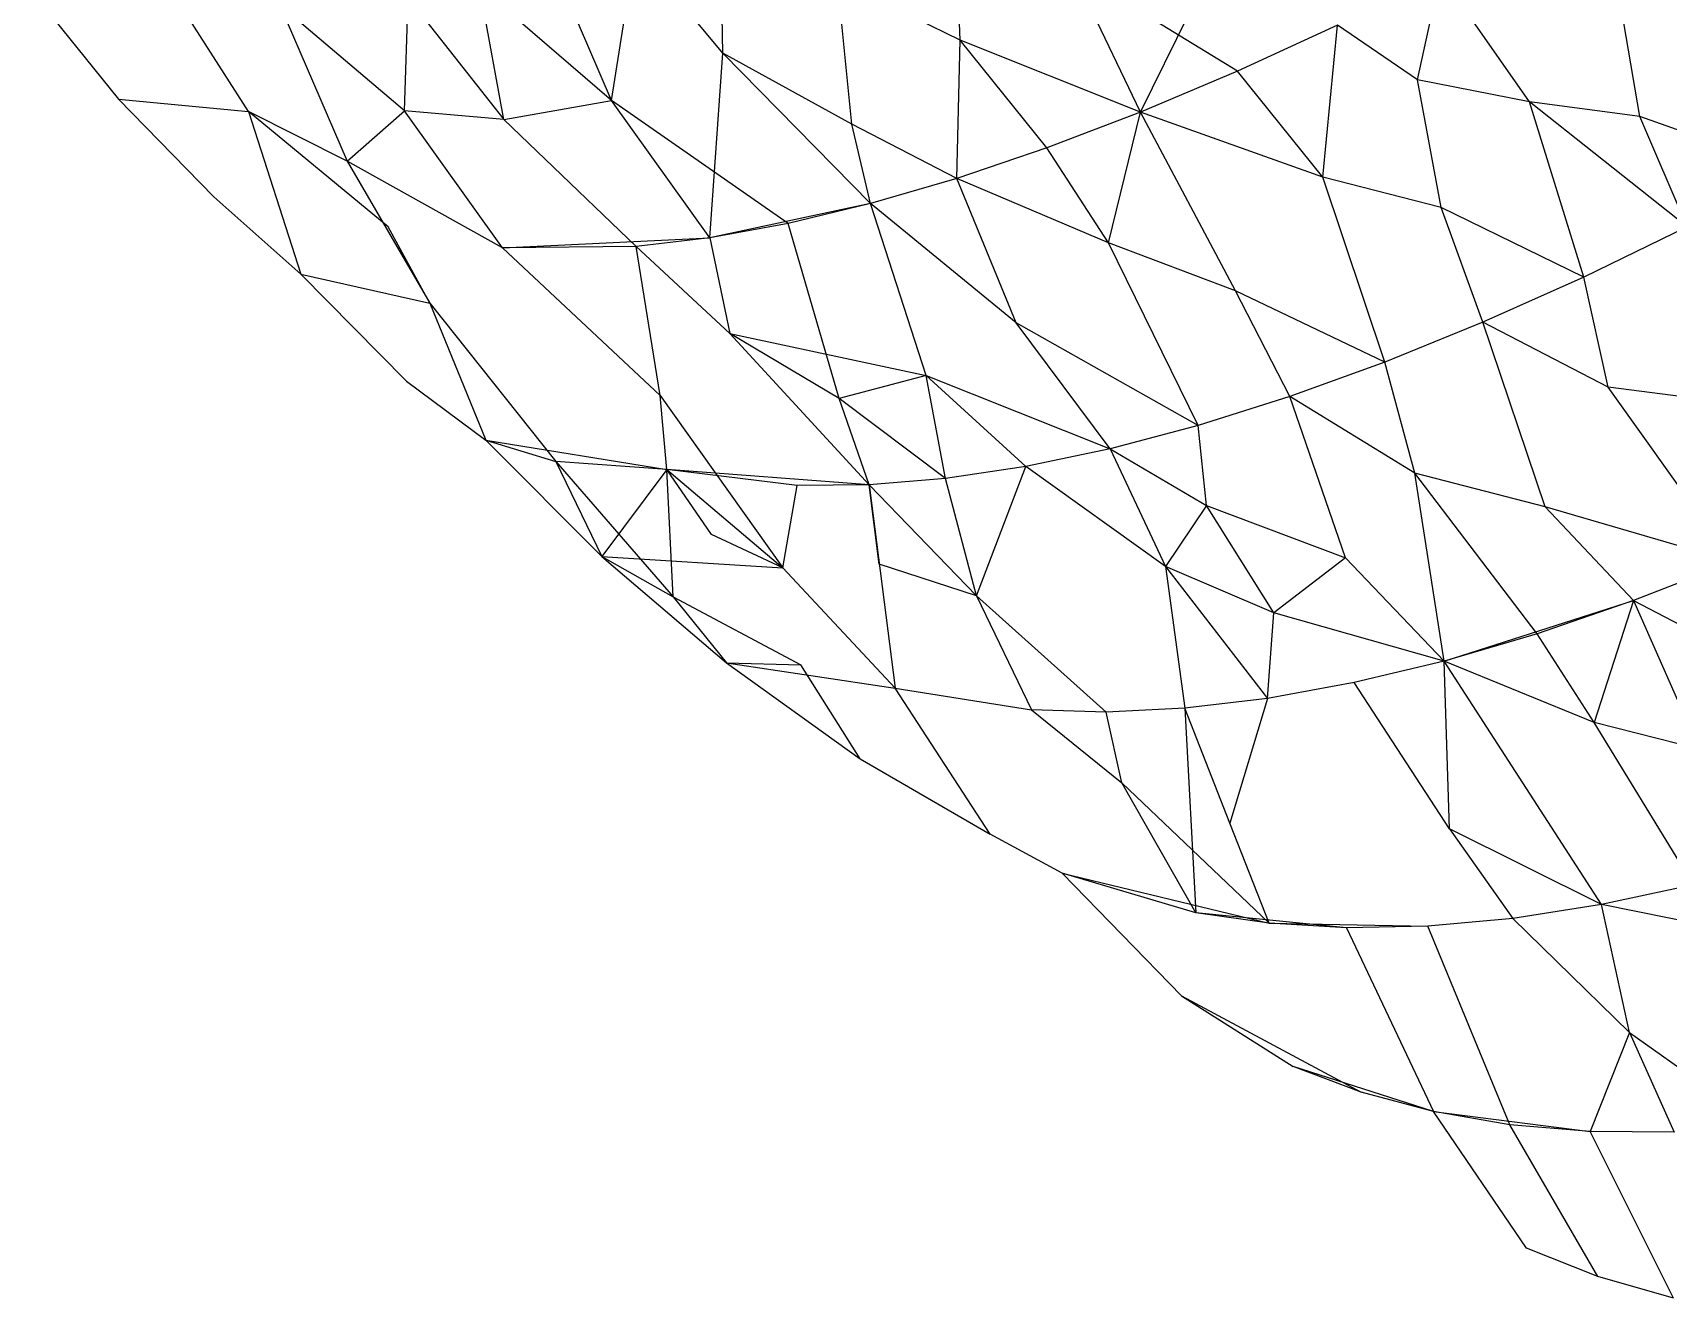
# Model space of a CAD drawing. Header units: inches. Extents: x 17 to 4615, y 5 to 3256.
# Drawn here: x 3233.155 to 3233.733, y 2579.726 to 2580.173 of the extents above; entities that cross this region are included whole.
import ezdxf

# ---------------------------------------------------------------- set-up
doc = ezdxf.new("R2010")
doc.units = ezdxf.units.IN
doc.header["$MEASUREMENT"] = 0

msp = doc.modelspace()

# ---------------------------------------------------------------- linework, layer by layer
for p, q in [((3233.39862, 2580.16577), (3233.39774, 2580.21256)), ((3233.48246, 2580.1703), (3233.48075, 2580.21307)), ((3233.35929, 2580.14904), (3233.36787, 2580.20299)), ((3233.39862, 2580.16577), (3233.36787, 2580.20299)), ((3233.35929, 2580.14904), (3233.33948, 2580.19521)), ((3233.5462, 2580.14495), (3233.52212, 2580.19506)), ((3233.58045, 2580.15942), (3233.52212, 2580.19506)), ((3233.64404, 2580.15629), (3233.65211, 2580.19369)), ((3233.68362, 2580.14854), (3233.65211, 2580.19369)), ((3233.15487, 2580.1872), (3233.18518, 2580.14946)), ((3233.23104, 2580.14512), (3233.20394, 2580.1877)), ((3233.35929, 2580.14904), (3233.31265, 2580.1893)), ((3233.32131, 2580.14229), (3233.31265, 2580.1893)), ((3233.44418, 2580.14074), (3233.43919, 2580.19159)), ((3233.48246, 2580.1703), (3233.43919, 2580.19159)), ((3233.72251, 2580.14341), (3233.71446, 2580.19054)), ((3233.28615, 2580.14537), (3233.24211, 2580.18273)), ((3233.24211, 2580.18273), (3233.26598, 2580.12766)), ((3233.28615, 2580.14537), (3233.28745, 2580.18526)), ((3233.28745, 2580.18526), (3233.32131, 2580.14229)), ((3233.5462, 2580.14495), (3233.56321, 2580.17957)), ((3233.61578, 2580.17568), (3233.58045, 2580.15942)), ((3233.61058, 2580.12199), (3233.61578, 2580.17568)), ((3233.64404, 2580.15629), (3233.61578, 2580.17568)), ((3233.48132, 2580.12152), (3233.48246, 2580.1703)), ((3233.5462, 2580.14495), (3233.48246, 2580.1703)), ((3233.51312, 2580.13231), (3233.48246, 2580.1703)), ((3233.39411, 2580.10058), (3233.39862, 2580.16577)), ((3233.44418, 2580.14074), (3233.39862, 2580.16577)), ((3233.45082, 2580.11264), (3233.39862, 2580.16577)), ((3233.58045, 2580.15942), (3233.5462, 2580.14495)), ((3233.61058, 2580.12199), (3233.58045, 2580.15942)), ((3233.6524, 2580.1112), (3233.64404, 2580.15629)), ((3233.68362, 2580.14854), (3233.64404, 2580.15629)), ((3233.18518, 2580.14946), (3233.21887, 2580.11507)), ((3233.18518, 2580.14946), (3233.23104, 2580.14512)), ((3233.32131, 2580.14229), (3233.35929, 2580.14904)), ((3233.39411, 2580.10058), (3233.35929, 2580.14904)), ((3233.42171, 2580.10565), (3233.35929, 2580.14904)), ((3233.70278, 2580.08667), (3233.68362, 2580.14854)), ((3233.72251, 2580.14341), (3233.68362, 2580.14854)), ((3233.73934, 2580.10446), (3233.68362, 2580.14854)), ((3233.28041, 2580.1044), (3233.23104, 2580.14512)), ((3233.23104, 2580.14512), (3233.2496, 2580.08771)), ((3233.26598, 2580.12766), (3233.23104, 2580.14512)), ((3233.26598, 2580.12766), (3233.28615, 2580.14537)), ((3233.32079, 2580.09704), (3233.28615, 2580.14537)), ((3233.32131, 2580.14229), (3233.28615, 2580.14537)), ((3233.36805, 2580.09746), (3233.32131, 2580.14229)), ((3233.45082, 2580.11264), (3233.44418, 2580.14074)), ((3233.48132, 2580.12152), (3233.44418, 2580.14074)), ((3233.5462, 2580.14495), (3233.51312, 2580.13231)), ((3233.53483, 2580.09872), (3233.5462, 2580.14495)), ((3233.57972, 2580.0818), (3233.5462, 2580.14495)), ((3233.61058, 2580.12199), (3233.5462, 2580.14495)), ((3233.73934, 2580.10446), (3233.72251, 2580.14341)), ((3233.77671, 2580.12407), (3233.72251, 2580.14341)), ((3233.51312, 2580.13231), (3233.48132, 2580.12152)), ((3233.53483, 2580.09872), (3233.51312, 2580.13231)), ((3233.32079, 2580.09704), (3233.26598, 2580.12766)), ((3233.26598, 2580.12766), (3233.29511, 2580.07748)), ((3233.48132, 2580.12152), (3233.45082, 2580.11264)), ((3233.50225, 2580.07054), (3233.48132, 2580.12152)), ((3233.53483, 2580.09872), (3233.48132, 2580.12152)), ((3233.63252, 2580.05667), (3233.61058, 2580.12199)), ((3233.6524, 2580.1112), (3233.61058, 2580.12199)), ((3233.21887, 2580.11507), (3233.2496, 2580.08771)), ((3233.45082, 2580.11264), (3233.39411, 2580.10058)), ((3233.45082, 2580.11264), (3233.42171, 2580.10565)), ((3233.47048, 2580.05193), (3233.45082, 2580.11264)), ((3233.50225, 2580.07054), (3233.45082, 2580.11264)), ((3233.66716, 2580.07074), (3233.6524, 2580.1112)), ((3233.70278, 2580.08667), (3233.6524, 2580.1112)), ((3233.29511, 2580.07748), (3233.28041, 2580.1044)), ((3233.32079, 2580.09704), (3233.39411, 2580.10058)), ((3233.39411, 2580.10058), (3233.36805, 2580.09746)), ((3233.42171, 2580.10565), (3233.39411, 2580.10058)), ((3233.39411, 2580.10058), (3233.40117, 2580.0668)), ((3233.43969, 2580.04376), (3233.42171, 2580.10565)), ((3233.73934, 2580.10446), (3233.70278, 2580.08667)), ((3233.36805, 2580.09746), (3233.32079, 2580.09704)), ((3233.37655, 2580.04489), (3233.32079, 2580.09704)), ((3233.40117, 2580.0668), (3233.36805, 2580.09746)), ((3233.37655, 2580.04489), (3233.36805, 2580.09746)), ((3233.5666, 2580.03431), (3233.53483, 2580.09872)), ((3233.57972, 2580.0818), (3233.53483, 2580.09872)), ((3233.2496, 2580.08771), (3233.28687, 2580.04987)), ((3233.2496, 2580.08771), (3233.29511, 2580.07748)), ((3233.70278, 2580.08667), (3233.66716, 2580.07074)), ((3233.71135, 2580.04786), (3233.70278, 2580.08667)), ((3233.29511, 2580.07748), (3233.33963, 2580.0215)), ((3233.29511, 2580.07748), (3233.31496, 2580.02906)), ((3233.59897, 2580.0445), (3233.57972, 2580.0818)), ((3233.63252, 2580.05667), (3233.57972, 2580.0818)), ((3233.43969, 2580.04376), (3233.40117, 2580.0668)), ((3233.40117, 2580.0668), (3233.45031, 2580.01334)), ((3233.40117, 2580.0668), (3233.47048, 2580.05193)), ((3233.53546, 2580.02607), (3233.50225, 2580.07054)), ((3233.5666, 2580.03431), (3233.50225, 2580.07054)), ((3233.66716, 2580.07074), (3233.63252, 2580.05667)), ((3233.68912, 2580.00558), (3233.66716, 2580.07074)), ((3233.71135, 2580.04786), (3233.66716, 2580.07074)), ((3233.63252, 2580.05667), (3233.59897, 2580.0445)), ((3233.64314, 2580.01743), (3233.63252, 2580.05667)), ((3233.28687, 2580.04987), (3233.31496, 2580.02906)), ((3233.47048, 2580.05193), (3233.43969, 2580.04376)), ((3233.47048, 2580.05193), (3233.53546, 2580.02607)), ((3233.47724, 2580.01556), (3233.47048, 2580.05193)), ((3233.50564, 2580.01982), (3233.47048, 2580.05193)), ((3233.37655, 2580.04489), (3233.41982, 2579.98403)), ((3233.3789, 2580.01876), (3233.37655, 2580.04489)), ((3233.47724, 2580.01556), (3233.43969, 2580.04376)), ((3233.45031, 2580.01334), (3233.43969, 2580.04376)), ((3233.59897, 2580.0445), (3233.5666, 2580.03431)), ((3233.61858, 2579.98753), (3233.59897, 2580.0445)), ((3233.64314, 2580.01743), (3233.59897, 2580.0445)), ((3233.75539, 2579.98613), (3233.71135, 2580.04786)), ((3233.75386, 2580.04226), (3233.71135, 2580.04786)), ((3233.5666, 2580.03431), (3233.53546, 2580.02607)), ((3233.56953, 2580.006), (3233.5666, 2580.03431)), ((3233.31496, 2580.02906), (3233.3559, 2579.98796)), ((3233.31496, 2580.02906), (3233.33963, 2580.0215)), ((3233.31496, 2580.02906), (3233.3789, 2580.01876)), ((3233.53546, 2580.02607), (3233.50564, 2580.01982)), ((3233.53546, 2580.02607), (3233.56953, 2580.006)), ((3233.53546, 2580.02607), (3233.55501, 2579.98449)), ((3233.33963, 2580.0215), (3233.38115, 2579.97371)), ((3233.3789, 2580.01876), (3233.33963, 2580.0215)), ((3233.33963, 2580.0215), (3233.3559, 2579.98796)), ((3233.50564, 2580.01982), (3233.47724, 2580.01556)), ((3233.4882, 2579.9741), (3233.50564, 2580.01982)), ((3233.55501, 2579.98449), (3233.50564, 2580.01982)), ((3233.3789, 2580.01876), (3233.3559, 2579.98796)), ((3233.3789, 2580.01876), (3233.41982, 2579.98403)), ((3233.42489, 2580.01312), (3233.3789, 2580.01876)), ((3233.39468, 2579.99577), (3233.3789, 2580.01876)), ((3233.38115, 2579.97371), (3233.3789, 2580.01876)), ((3233.45031, 2580.01334), (3233.3789, 2580.01876)), ((3233.47724, 2580.01556), (3233.45031, 2580.01334)), ((3233.4882, 2579.9741), (3233.47724, 2580.01556)), ((3233.65339, 2579.95108), (3233.64314, 2580.01743)), ((3233.68912, 2580.00558), (3233.64314, 2580.01743)), ((3233.68634, 2579.96074), (3233.64314, 2580.01743)), ((3233.41982, 2579.98403), (3233.42489, 2580.01312)), ((3233.45031, 2580.01334), (3233.42489, 2580.01312)), ((3233.4882, 2579.9741), (3233.45031, 2580.01334)), ((3233.45031, 2580.01334), (3233.4595, 2579.94148)), ((3233.45389, 2579.98531), (3233.45031, 2580.01334)), ((3233.56953, 2580.006), (3233.55501, 2579.98449)), ((3233.56953, 2580.006), (3233.61858, 2579.98753)), ((3233.59323, 2579.96808), (3233.56953, 2580.006)), ((3233.72037, 2579.97244), (3233.68912, 2580.00558)), ((3233.75539, 2579.98613), (3233.68912, 2580.00558)), ((3233.41982, 2579.98403), (3233.39468, 2579.99577)), ((3233.3559, 2579.98796), (3233.39996, 2579.95046)), ((3233.3559, 2579.98796), (3233.41982, 2579.98403)), ((3233.3559, 2579.98796), (3233.38115, 2579.97371)), ((3233.4882, 2579.9741), (3233.45389, 2579.98531)), ((3233.61858, 2579.98753), (3233.59323, 2579.96808)), ((3233.61858, 2579.98753), (3233.65339, 2579.95108)), ((3233.75539, 2579.98613), (3233.72037, 2579.97244)), ((3233.41982, 2579.98403), (3233.4595, 2579.94148)), ((3233.59323, 2579.96808), (3233.55501, 2579.98449)), ((3233.55501, 2579.98449), (3233.59107, 2579.9379)), ((3233.55501, 2579.98449), (3233.56185, 2579.93444)), ((3233.38115, 2579.97371), (3233.42625, 2579.94979)), ((3233.38115, 2579.97371), (3233.39996, 2579.95046)), ((3233.53403, 2579.93306), (3233.4882, 2579.9741)), ((3233.4882, 2579.9741), (3233.50764, 2579.93379)), ((3233.59107, 2579.9379), (3233.59323, 2579.96808)), ((3233.65339, 2579.95108), (3233.59323, 2579.96808)), ((3233.65339, 2579.95108), (3233.72037, 2579.97244)), ((3233.72037, 2579.97244), (3233.68634, 2579.96074)), ((3233.72037, 2579.97244), (3233.70639, 2579.92938)), ((3233.72037, 2579.97244), (3233.76241, 2579.95044)), ((3233.72037, 2579.97244), (3233.74348, 2579.92)), ((3233.68634, 2579.96074), (3233.65339, 2579.95108)), ((3233.70639, 2579.92938), (3233.68634, 2579.96074)), ((3233.39996, 2579.95046), (3233.44713, 2579.91652)), ((3233.39996, 2579.95046), (3233.4595, 2579.94148)), ((3233.39996, 2579.95046), (3233.42625, 2579.94979)), ((3233.65339, 2579.95108), (3233.62162, 2579.94346)), ((3233.70639, 2579.92938), (3233.65339, 2579.95108)), ((3233.65533, 2579.89186), (3233.65339, 2579.95108)), ((3233.70906, 2579.86504), (3233.65339, 2579.95108)), ((3233.44713, 2579.91652), (3233.42625, 2579.94979)), ((3233.4931, 2579.88994), (3233.4595, 2579.94148)), ((3233.4595, 2579.94148), (3233.50764, 2579.93379)), ((3233.62162, 2579.94346), (3233.59107, 2579.9379)), ((3233.65533, 2579.89186), (3233.62162, 2579.94346)), ((3233.53403, 2579.93306), (3233.50764, 2579.93379)), ((3233.50764, 2579.93379), (3233.53958, 2579.9081)), ((3233.56185, 2579.93444), (3233.53403, 2579.93306)), ((3233.53958, 2579.9081), (3233.53403, 2579.93306)), ((3233.59107, 2579.9379), (3233.56185, 2579.93444)), ((3233.57776, 2579.89384), (3233.56185, 2579.93444)), ((3233.56185, 2579.93444), (3233.56571, 2579.86219)), ((3233.59107, 2579.9379), (3233.57776, 2579.89384)), ((3233.74348, 2579.92), (3233.70639, 2579.92938)), ((3233.7415, 2579.87206), (3233.70639, 2579.92938)), ((3233.44713, 2579.91652), (3233.4931, 2579.88994)), ((3233.53958, 2579.9081), (3233.59163, 2579.85847)), ((3233.56571, 2579.86219), (3233.53958, 2579.9081)), ((3233.59163, 2579.85847), (3233.57776, 2579.89384)), ((3233.5185, 2579.87614), (3233.4931, 2579.88994)), ((3233.70906, 2579.86504), (3233.65533, 2579.89186)), ((3233.65533, 2579.89186), (3233.67775, 2579.86015)), ((3233.56064, 2579.83288), (3233.5185, 2579.87614)), ((3233.5185, 2579.87614), (3233.59163, 2579.85847)), ((3233.56571, 2579.86219), (3233.5185, 2579.87614)), ((3233.7415, 2579.87206), (3233.70906, 2579.86504)), ((3233.70906, 2579.86504), (3233.67775, 2579.86015)), ((3233.76495, 2579.85373), (3233.70906, 2579.86504)), ((3233.71886, 2579.81987), (3233.70906, 2579.86504)), ((3233.59163, 2579.85847), (3233.56571, 2579.86219)), ((3233.61899, 2579.85687), (3233.56571, 2579.86219)), ((3233.61899, 2579.85687), (3233.59163, 2579.85847)), ((3233.59163, 2579.85847), (3233.64771, 2579.85743)), ((3233.67775, 2579.86015), (3233.64771, 2579.85743)), ((3233.67775, 2579.86015), (3233.71886, 2579.81987)), ((3233.64771, 2579.85743), (3233.61899, 2579.85687)), ((3233.61899, 2579.85687), (3233.64968, 2579.79196)), ((3233.67667, 2579.78731), (3233.64771, 2579.85743)), ((3233.56064, 2579.83288), (3233.60011, 2579.80785)), ((3233.56064, 2579.83288), (3233.62415, 2579.7988)), ((3233.71886, 2579.81987), (3233.70503, 2579.78487)), ((3233.71886, 2579.81987), (3233.76554, 2579.78672)), ((3233.71886, 2579.81987), (3233.73466, 2579.78469)), ((3233.62415, 2579.7988), (3233.60011, 2579.80785)), ((3233.64968, 2579.79196), (3233.60011, 2579.80785)), ((3233.64968, 2579.79196), (3233.62415, 2579.7988)), ((3233.67667, 2579.78731), (3233.64968, 2579.79196)), ((3233.68252, 2579.74377), (3233.64968, 2579.79196)), ((3233.64968, 2579.79196), (3233.70503, 2579.78487)), ((3233.70503, 2579.78487), (3233.67667, 2579.78731)), ((3233.70777, 2579.73375), (3233.67667, 2579.78731)), ((3233.73466, 2579.78469), (3233.70503, 2579.78487)), ((3233.73446, 2579.72602), (3233.70503, 2579.78487)), ((3233.70777, 2579.73375), (3233.68252, 2579.74377)), ((3233.73446, 2579.72602), (3233.70777, 2579.73375))]:
    msp.add_line(p, q)

doc.saveas('drawing.dxf')
